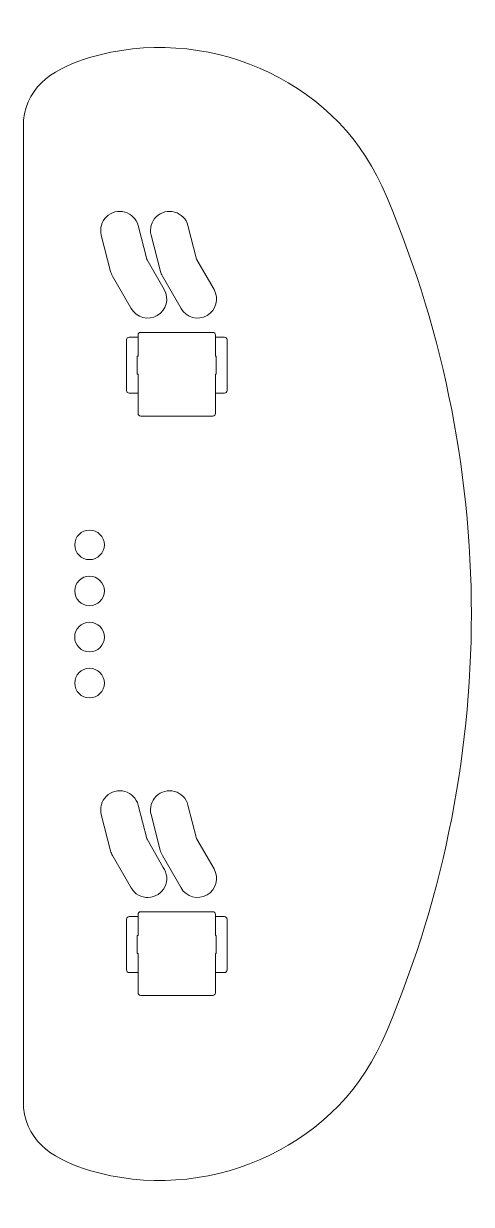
# Model space of a CAD drawing. Header units: inches. Extents: x 53.6 to 70.6, y 35.6 to 80.4.
import ezdxf

# ---------------------------------------------------------------- set-up
doc = ezdxf.new("R2010")
doc.units = ezdxf.units.IN
doc.header["$MEASUREMENT"] = 0

msp = doc.modelspace()

# ---------------------------------------------------------------- linework, layer by layer
at = {"color": 7, "linetype": 'Continuous', "lineweight": 15}
for p, q in [((53.586, 76.727), (53.586, 39.227)), ((57.931, 72.724), (58.257, 71.454)), ((60.147, 71.454), (59.82, 72.724)), ((56.531, 72.364), (56.886, 70.986)), ((58.421, 72.364), (58.775, 70.986)), ((58.267, 71.429), (58.92, 70.296)), ((60.157, 71.429), (60.81, 70.296)), ((56.959, 70.805), (57.668, 69.575)), ((58.849, 70.805), (59.558, 69.575)), ((58.027, 68.67), (60.765, 68.67)), ((57.49, 68.388), (57.49, 66.463)), ((57.59, 68.488), (57.927, 68.488)), ((57.927, 67.77), (57.927, 68.57)), ((60.865, 67.77), (60.865, 68.57)), ((60.865, 68.488), (61.202, 68.488)), ((61.302, 68.388), (61.302, 66.463)), ((57.896, 67.77), (57.927, 67.77)), ((57.896, 67.082), (57.896, 67.77)), ((60.865, 67.77), (60.896, 67.77)), ((60.896, 67.082), (60.896, 67.77)), ((57.896, 67.082), (57.927, 67.082)), ((57.927, 65.595), (57.927, 67.082)), ((60.865, 65.595), (60.865, 67.082)), ((60.865, 67.082), (60.896, 67.082)), ((57.59, 66.363), (57.927, 66.363)), ((60.865, 66.363), (61.202, 66.363)), ((58.027, 65.495), (60.765, 65.495)), ((57.931, 50.724), (58.257, 49.453)), ((59.82, 50.724), (60.147, 49.454)), ((56.531, 50.364), (56.886, 48.986)), ((58.421, 50.364), (58.769, 49.011)), ((58.882, 48.356), (58.267, 49.429)), ((60.81, 48.296), (60.157, 49.429)), ((56.959, 48.805), (57.668, 47.575)), ((58.849, 48.805), (59.558, 47.575)), ((58.027, 46.67), (60.765, 46.67)), ((57.49, 46.388), (57.49, 44.463)), ((57.59, 46.488), (57.927, 46.488)), ((57.927, 45.77), (57.927, 46.57)), ((60.865, 45.77), (60.865, 46.57)), ((60.865, 46.488), (61.202, 46.488)), ((61.302, 46.388), (61.302, 44.463)), ((57.896, 45.77), (57.927, 45.77)), ((57.896, 45.082), (57.896, 45.77)), ((60.865, 45.77), (60.896, 45.77)), ((60.896, 45.082), (60.896, 45.77)), ((57.896, 45.082), (57.927, 45.082)), ((57.927, 43.595), (57.927, 45.082)), ((60.865, 43.595), (60.865, 45.082)), ((60.865, 45.082), (60.896, 45.082)), ((57.59, 44.363), (57.927, 44.363)), ((60.865, 44.363), (61.202, 44.363)), ((58.027, 43.495), (60.765, 43.495))]:
    msp.add_line(p, q, dxfattribs=at)
for centre, radius in [((56.086, 60.602), 0.562), ((56.086, 58.852), 0.562), ((56.086, 57.102), 0.563), ((56.086, 55.352), 0.562)]:
    msp.add_circle(centre, radius, dxfattribs=at)
for centre, radius, start, end in [((29.971, 57.977), 40.601, 336.3956, 23.6044), ((57.231, 72.544), 0.722, 14.4208, 194.4208), ((59.121, 72.544), 0.722, 14.4208, 194.4208), ((58.354, 71.479), 0.1, 194.4208, 209.9418), ((60.244, 71.479), 0.1, 194.4208, 209.9419), ((57.585, 71.166), 0.722, 194.4208, 209.9419), ((59.475, 71.166), 0.722, 194.4208, 209.9419), ((58.294, 69.936), 0.722, 209.9419, 29.9418), ((60.184, 69.936), 0.722, 209.9419, 29.9419), ((58.027, 68.57), 0.1, 90, 180), ((60.765, 68.57), 0.1, 360, 90), ((57.59, 68.388), 0.1, 90, 180), ((61.202, 68.388), 0.1, 360, 90), ((57.59, 66.463), 0.1, 180, 270), ((61.202, 66.463), 0.1, 270, 0), ((58.027, 65.595), 0.1, 180, 270), ((60.765, 65.595), 0.1, 270, 0), ((57.231, 50.544), 0.722, 14.4208, 194.4208), ((59.121, 50.544), 0.722, 14.4208, 194.44), ((58.354, 49.478), 0.1, 194.4208, 209.7954), ((60.244, 49.479), 0.1, 194.4208, 209.9419), ((57.585, 49.166), 0.722, 194.4208, 209.942), ((59.475, 49.166), 0.722, 192.3613, 209.9419), ((58.294, 47.936), 0.722, 209.942, 35.544), ((60.184, 47.936), 0.722, 209.9419, 29.9419), ((58.027, 46.57), 0.1, 90, 180), ((60.765, 46.57), 0.1, 360, 90), ((57.59, 46.388), 0.1, 90, 180), ((61.202, 46.388), 0.1, 360, 90), ((57.59, 44.463), 0.1, 180, 270), ((61.202, 44.463), 0.1, 270, 0), ((58.027, 43.595), 0.1, 180, 270), ((60.765, 43.595), 0.1, 270, 0)]:
    msp.add_arc(centre, radius, start, end, dxfattribs=at)
for points in [[(53.586, 76.727), (53.717, 78.111), (59.001, 80.963), (65.288, 78.372), (67.175, 74.234)], [(53.586, 39.227), (53.717, 37.843), (59.001, 34.991), (65.288, 37.582), (67.175, 41.72)]]:
    msp.add_open_spline(points, degree=3, knots=[0, 0, 0, 0, 0.219674, 1, 1, 1, 1], dxfattribs=at)

doc.saveas('drawing.dxf')
